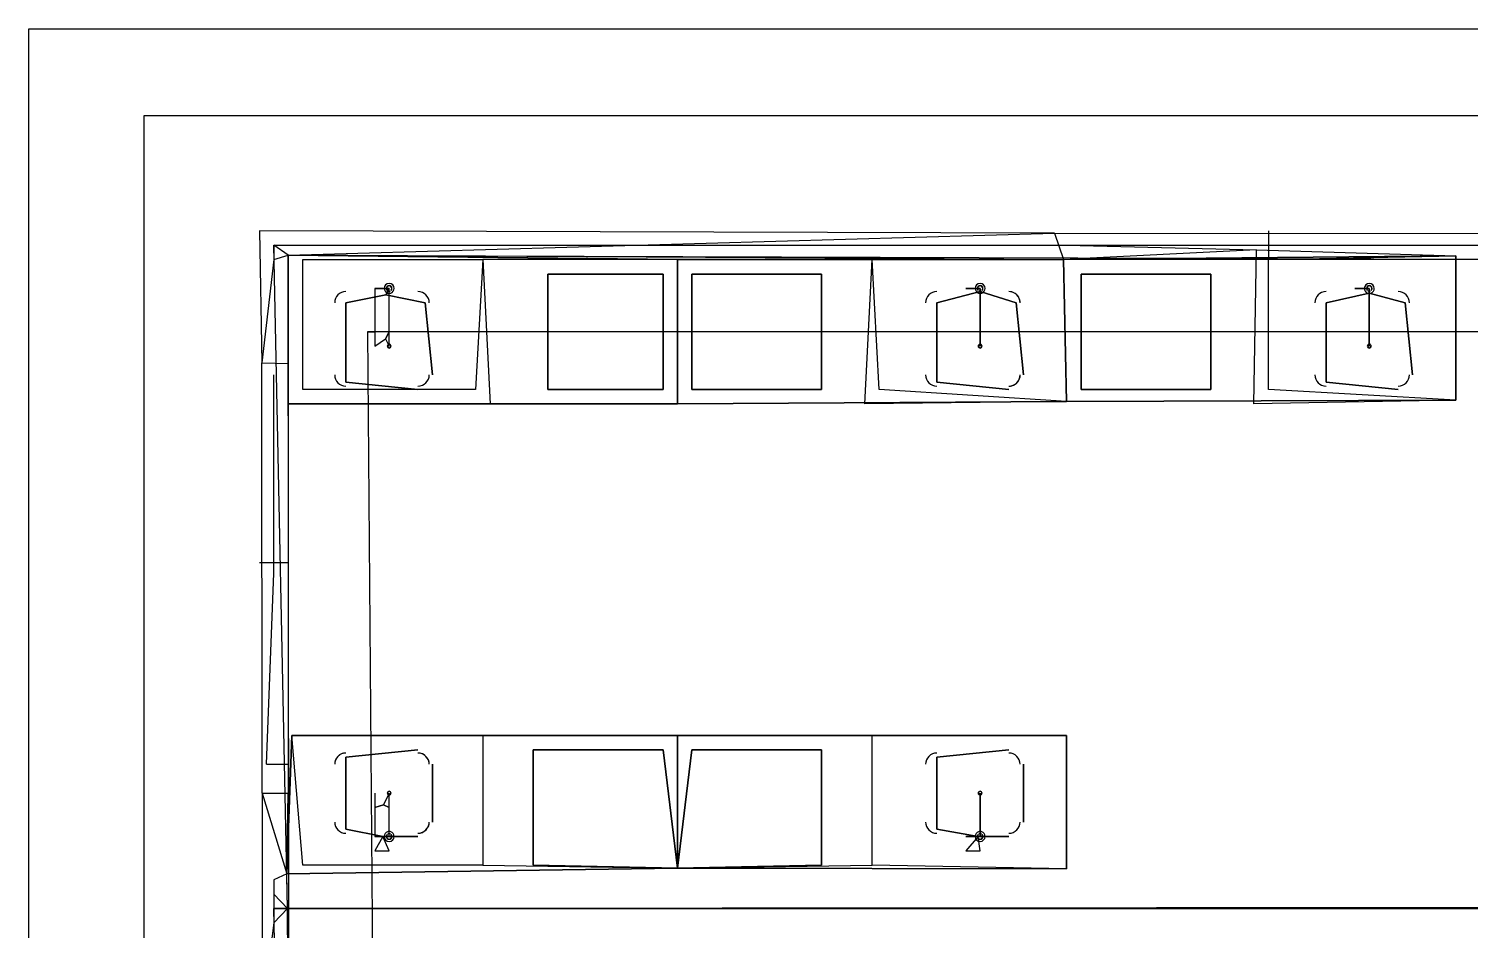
# Model space of a CAD drawing. Header units: metres. Extents: x -641 to 2745, y -1284 to 599.
# Drawn here: x -16 to 84, y -244.5 to -182 of the extents above; entities that cross this region are included whole.
import ezdxf

# ---------------------------------------------------------------- set-up
doc = ezdxf.new("R2010")
doc.units = ezdxf.units.M

msp = doc.modelspace()

# ---------------------------------------------------------------- linework, layer by layer
for p, q in [((-16, -182), (117, -182)), ((-16, -304), (-16, -182)), ((-8, -188), (112, -188)), ((-8, -298), (-8, -188)), ((55.17, -196.17), (0, -196)), ((0, -196), (0.17, -205.17)), ((70, -196), (70, -198)), ((2, -197.7), (55.17, -196.17)), ((55.17, -196.17), (55.79, -198)), ((55.17, -196.17), (55.79, -198)), ((55.17, -196.17), (55.79, -198)), ((55.17, -196.17), (85, -196.2)), ((56, -197), (69.17, -197.33)), ((1, -198), (0.17, -205.17)), ((2, -205.2), (2, -197.7)), ((55.79, -198), (2, -197.7)), ((2, -208), (2, -197.7)), ((2, -197.7), (2, -208)), ((2, -197.7), (29, -198)), ((2, -208), (2, -197.7)), ((2, -197.7), (29, -198)), ((29, -198), (2, -197.7)), ((3, -207), (3, -198)), ((3, -198), (15.5, -198)), ((15.5, -198), (15, -207)), ((29, -198), (15.5, -198)), ((15.5, -198), (16, -208)), ((42.5, -198), (29, -198)), ((29, -198), (29, -208)), ((29, -208), (29, -198)), ((29, -198), (55.79, -198)), ((29, -198), (55.79, -198)), ((55.79, -198), (29, -198)), ((29, -208), (29, -198)), ((29, -198), (29, -208)), ((42, -208), (42.5, -198)), ((43, -207), (42.5, -198)), ((42.5, -198), (55.79, -198)), ((69.17, -197.33), (55.79, -198)), ((55.79, -198), (83, -197.73)), ((55.79, -198), (83, -197.73)), ((83, -197.73), (55.79, -198)), ((85, -198), (55.79, -198)), ((56, -207.83), (55.79, -198)), ((55.79, -198), (56, -207.83)), ((55.79, -198), (56, -207.83)), ((55.79, -198), (56, -207.83)), ((55.79, -198), (56, -207.83)), ((56, -207.83), (55.79, -198)), ((69, -208), (69.17, -197.33)), ((69.17, -197.33), (69.17, -197.33)), ((69.17, -197.33), (83, -197.73)), ((70, -198), (83, -197.73)), ((70, -207), (70, -198)), ((83, -197.73), (83, -197.73)), ((83, -207.75), (83, -197.73)), ((83, -197.73), (83, -207.75)), ((83, -197.73), (83, -207.75)), ((83, -197.73), (83, -207.75)), ((20, -207), (20, -199)), ((20, -199), (28, -199)), ((20, -199), (20, -207)), ((28, -199), (20, -199)), ((28, -199), (28, -207)), ((28, -207), (28, -199)), ((30, -207), (30, -199)), ((30, -199), (39, -199)), ((30, -199), (30, -207)), ((39, -199), (30, -199)), ((39, -199), (39, -207)), ((39, -207), (39, -199)), ((57, -207), (57, -199)), ((57, -199), (66, -199)), ((66, -199), (57, -199)), ((57, -199), (57, -207)), ((66, -199), (66, -207)), ((66, -207), (66, -199)), ((8.78, -200.44), (6, -201)), ((6, -201), (8.78, -200.44)), ((6, -201), (6, -206.5)), ((6, -206.5), (6, -201)), ((11.5, -201), (8.78, -200.44)), ((8.78, -200.44), (11.5, -201)), ((12, -206), (11.5, -201)), ((11.5, -201), (12, -206)), ((50, -200.22), (47, -201)), ((47, -201), (50, -200.22)), ((47, -201), (47, -206.5)), ((47, -206.5), (47, -201)), ((52.5, -201), (50, -200.22)), ((50, -200.22), (52.5, -201)), ((53, -206), (52.5, -201)), ((52.5, -201), (53, -206)), ((77, -200.33), (74, -201)), ((74, -201), (77, -200.33)), ((74, -201), (74, -206.5)), ((74, -206.5), (74, -201)), ((79.5, -201), (77, -200.33)), ((77, -200.33), (79.5, -201)), ((80, -206), (79.5, -201)), ((79.5, -201), (80, -206)), ((91.5, -203), (7.5, -203)), ((7.5, -203), (8, -265)), ((0.17, -205.17), (2, -205.2)), ((0.17, -205.17), (2, -205.2)), ((0.17, -205.17), (2, -205.2)), ((0.2, -235), (0.17, -205.17)), ((1, -219.75), (1, -206)), ((2, -205.2), (2, -235)), ((15, -207), (3, -207)), ((6, -206.5), (11, -207)), ((11, -207), (6, -206.5)), ((28, -207), (20, -207)), ((20, -207), (28, -207)), ((39, -207), (30, -207)), ((30, -207), (39, -207)), ((56, -207.83), (43, -207)), ((47, -206.5), (52, -207)), ((52, -207), (47, -206.5)), ((66, -207), (57, -207)), ((57, -207), (66, -207)), ((83, -207.75), (70, -207)), ((74, -206.5), (79, -207)), ((79, -207), (74, -206.5)), ((16, -208), (2, -208)), ((2, -208), (29, -208)), ((29, -208), (2, -208)), ((29, -208), (56, -207.83)), ((56, -207.83), (29, -208)), ((56, -207.83), (42, -208)), ((56, -207.83), (83, -207.75)), ((83, -207.75), (56, -207.83)), ((83, -207.75), (69, -208)), ((0, -219), (2, -219)), ((0.5, -233), (1, -219.75)), ((1, -219.75), (1, -219.75)), ((2.25, -231), (1.9, -240.6)), ((1.9, -240.6), (2.25, -231)), ((1.9, -240.6), (2.25, -231)), ((29, -231), (2.25, -231)), ((2.25, -231), (15.5, -231)), ((2.25, -231), (29, -231)), ((3, -240), (2.25, -231)), ((2.25, -231), (15.5, -231)), ((15.5, -231), (15.5, -240)), ((15.5, -231), (15.5, -240)), ((29, -240.2), (29, -231)), ((29, -231), (29, -240.2)), ((29, -231), (29, -240.2)), ((56, -231), (29, -231)), ((29, -240.2), (29, -231)), ((29, -231), (56, -231)), ((42.5, -240), (42.5, -231)), ((42.5, -231), (56, -231)), ((42.5, -231), (56, -231)), ((42.5, -240), (42.5, -231)), ((56, -231), (56, -240.25)), ((56, -240.25), (56, -231)), ((56, -231), (56, -240.25)), ((56, -231), (56, -240.25)), ((11, -232), (6, -232.5)), ((6, -232.5), (11, -232)), ((19, -240), (19, -232)), ((19, -232), (28, -232)), ((28, -232), (19, -232)), ((19, -232), (19, -240)), ((28, -232), (29, -240.2)), ((29, -240.2), (28, -232)), ((29, -240.2), (30, -232)), ((30, -232), (29, -240.2)), ((30, -232), (39, -232)), ((39, -232), (30, -232)), ((39, -232), (39, -240)), ((39, -240), (39, -232)), ((52, -232), (47, -232.5)), ((47, -232.5), (52, -232)), ((0.5, -233), (2, -233)), ((6, -232.5), (6, -237.5)), ((6, -237.5), (6, -232.5)), ((12, -237), (12, -233)), ((12, -233), (12, -237)), ((47, -232.5), (47, -237.5)), ((47, -237.5), (47, -232.5)), ((53, -237), (53, -233)), ((53, -233), (53, -237)), ((0.2, -235), (0.2, -250)), ((0.2, -235), (1.9, -240.6)), ((0.2, -235), (2, -235)), ((0.2, -235), (2, -235)), ((1.9, -240.6), (2, -235)), ((6, -237.5), (8.56, -238)), ((8.56, -238), (6, -237.5)), ((8.56, -238), (11, -238)), ((11, -238), (8.56, -238)), ((47, -237.5), (49.86, -238)), ((49.86, -238), (47, -237.5)), ((49.86, -238), (52, -238)), ((52, -238), (49.86, -238)), ((15.5, -240), (3, -240)), ((15.5, -240), (29, -240.2)), ((29, -240.2), (19, -240)), ((19, -240), (29, -240.2)), ((29, -240.2), (42.5, -240)), ((39, -240), (29, -240.2)), ((29, -240.2), (39, -240)), ((56, -240.25), (42.5, -240)), ((29, -240.2), (1.9, -240.6)), ((29, -240.2), (1.9, -240.6)), ((1.9, -240.6), (29, -240.2)), ((56, -240.25), (29, -240.2)), ((56, -240.25), (29, -240.2)), ((29, -240.2), (56, -240.25)), ((2, -250), (1.95, -243)), ((1, -244), (0.2, -250))]:
    msp.add_line(p, q)
for points in [[(2, -197.7), (1, -197), (1, -198), (2, -197.7)], [(2, -197.7), (1, -197), (1, -198), (2, -197.7)], [(2, -197.7), (1, -197), (1, -198), (2, -197.7)], [(2, -197.7), (1, -197), (1, -198), (2, -197.7)], [(2, -197.7), (1, -197), (1, -198), (2, -197.7)], [(1.95, -243), (1, -197), (93, -197), (92.4, -242.93)], [(2, -197.7), (91, -198), (91, -287), (2.08, -287)], [(1.9, -240.6), (1, -241), (1, -243), (1.95, -243)], [(1.9, -240.6), (1, -241), (1, -243), (1.95, -243)], [(1.95, -243), (1, -242), (1, -242), (1.95, -243)], [(1.95, -243), (1, -242), (1, -242), (1.95, -243)], [(1.95, -243), (1, -242), (1, -242), (1.95, -243)], [(1.95, -243), (1, -243), (1, -244), (1.95, -243)], [(1.95, -243), (1, -243), (1, -244), (1.95, -243)], [(1.95, -243), (1, -243), (1, -244), (1.95, -243)], [(1.95, -243), (1, -243), (1, -244), (1.95, -243)], [(1.95, -243), (1, -243), (1, -244), (1.95, -243)], [(1.95, -289.05), (1, -243), (93, -243), (93.68, -288.96)]]:
    msp.add_lwpolyline(points, close=True)
for points in [[(8, -200), (8, -200), (8, -200), (8, -200), (8, -200), (8, -200), (8, -200), (8, -200), (8, -200), (8, -200), (8, -200), (8, -200), (8, -201), (8, -201), (8, -201), (8, -201), (8, -201), (8, -201), (8, -201), (8, -201), (8, -201), (8, -201), (8, -201), (8, -201), (8, -201), (8, -201), (8, -202), (8, -202), (8, -202), (8, -202), (8, -202), (8, -202), (8, -202), (8, -202), (8, -202), (8, -202), (8, -203), (8, -203), (8, -203), (7.5, -203)], [(8.78, -200.44), (9, -200), (9, -200), (9, -200), (9, -200), (9, -200), (9, -200), (9, -200), (9, -200), (9, -200), (9, -200), (9, -200), (9, -200), (9, -200), (9, -200), (9, -200), (9, -200), (9, -200), (9, -200), (9, -200), (9, -200), (9, -200), (9, -200), (9, -200), (9, -200), (9, -200), (9, -200), (9, -200), (9, -200), (9, -200), (9, -200), (9, -200), (9, -200), (9, -200), (9, -200), (9, -200), (9, -200), (9, -200), (9, -200), (9, -200), (9, -200), (9, -200), (9, -200), (9, -200), (9, -200), (9, -200), (8, -200), (8, -200), (8, -200), (8, -200), (8, -200), (8, -200), (8, -200), (8, -200), (8, -200), (8, -200), (8, -200), (8, -200), (8, -200), (8, -200), (8, -200), (8, -200), (8, -200), (8, -200), (8, -200), (8, -200), (8, -200), (8, -200), (8, -200), (8, -200), (8, -200), (8, -200), (8, -200), (8, -200), (8, -200), (8, -200), (8, -200), (8, -200), (8, -200), (8, -200)], [(8, -200), (8, -200), (8, -200), (8, -200), (8, -200), (8, -200), (8, -200), (8, -200), (8, -200), (8, -200), (9, -200), (9, -200), (9, -200), (9, -200), (9, -200), (9, -200), (9, -200), (9, -200), (9, -200), (9, -200), (9, -200), (9, -200), (9, -200), (9, -200), (9, -200), (9, -200), (9, -200), (9, -200), (9, -200), (9, -200), (9, -200), (9, -200), (9, -200), (8.78, -200.44)], [(8, -200), (8, -200), (8, -200), (8, -200), (8, -200), (8, -200), (8, -200), (8, -200), (8, -200), (8, -200), (8, -200), (8, -200), (8, -200), (8, -200), (8, -200), (8, -200), (8, -200), (8, -200), (8, -200), (8, -200), (8, -200), (8, -200), (8, -200), (8, -200)], [(8.75, -203.5), (9, -203), (9, -203), (9, -202), (9, -202), (9, -202), (9, -202), (9, -202), (9, -202), (9, -202), (9, -202), (9, -202), (9, -202), (9, -201), (9, -201), (9, -201), (9, -201), (9, -201), (9, -201), (9, -201), (9, -201), (9, -201), (9, -201), (9, -201), (9, -201), (9, -201), (9, -201), (9, -200), (9, -200), (9, -200), (9, -200), (9, -200), (9, -200), (9, -200), (9, -200), (9, -200), (9, -200), (9, -200), (9, -200), (8.78, -200.44)], [(8.78, -200.44), (9, -200), (9, -200), (9, -200), (9, -200), (9, -200), (9, -200), (9, -200), (9, -200), (9, -200), (9, -200), (9, -200), (9, -200), (9, -200), (9, -200), (9, -200), (9, -200), (9, -200), (9, -200), (9, -200), (9, -200), (9, -200), (9, -200), (8.78, -200.44)], [(50, -200.22), (50, -200), (50, -200), (50, -200), (50, -200), (50, -200), (50, -200), (50, -200), (50, -200), (50, -200), (50, -200), (50, -200), (50, -200), (50, -200), (50, -200), (50, -200), (50, -200), (50, -200), (50, -200), (50, -200), (50, -200), (50, -200), (50, -200), (50, -200), (50, -200), (50, -200), (50, -200), (50, -200), (50, -200), (50, -200), (50, -200), (50, -200), (50, -200), (50, -200), (50, -200), (50, -200), (50, -200), (50, -200), (50, -200), (50, -200), (50, -200), (50, -200), (50, -200), (50, -200), (50, -200), (50, -200), (50, -200), (50, -200), (50, -200), (50, -200), (50, -200), (50, -200), (50, -200), (50, -200), (50, -200), (50, -200), (50, -200), (50, -200), (50, -200), (50, -200), (50, -200), (50, -200), (49, -200), (49, -200), (49, -200), (49, -200), (49, -200), (49, -200), (49, -200), (49, -200), (49, -200), (49, -200), (49, -200), (49, -200), (49, -200), (49, -200), (49, -200), (49, -200), (49, -200), (49, -200)], [(49, -200), (49, -200), (49, -200), (49, -200), (49, -200), (49, -200), (49, -200), (49, -200), (49, -200), (49, -200), (49, -200), (49, -200), (49, -200), (49, -200), (49, -200), (49, -200), (49, -200), (49, -200), (50, -200), (50, -200), (50, -200), (50, -200), (50, -200), (50, -200.22)], [(50, -200.22), (50, -200), (50, -200), (50, -200), (50, -200.22)], [(50, -200.22), (50, -200), (50, -200), (50, -200), (50, -200.22)], [(50, -200.22), (50, -200), (50, -200), (50, -200), (50, -200.22)], [(50, -200.22), (50, -200), (50, -200), (50, -200), (50, -200), (50, -200), (50, -200), (50, -200), (50, -200), (50, -200), (50, -200), (50, -200), (50, -200), (50, -200), (50, -200), (50, -200), (50, -200), (50, -200.22)], [(50, -200.22), (50, -200), (50, -200), (50, -200), (50, -200), (50, -200), (50, -200), (50, -200), (50, -200), (50, -200), (50, -200), (50, -200), (50, -200), (50, -200), (50, -200), (50, -200), (50, -200), (50, -200), (50, -200), (50, -200), (50, -200), (50, -200), (50, -200), (50, -200.22)], [(50, -203.33), (50, -203), (50, -203), (50, -202), (50, -202), (50, -202), (50, -202), (50, -202), (50, -202), (50, -202), (50, -202), (50, -202), (50, -202), (50, -201), (50, -201), (50, -201), (50, -201), (50, -201), (50, -201), (50, -201), (50, -201), (50, -201), (50, -201), (50, -201), (50, -201), (50, -201), (50, -201), (50, -200), (50, -200), (50, -200), (50, -200), (50, -200), (50, -200), (50, -200), (50, -200), (50, -200), (50, -200), (50, -200), (50, -200), (50, -200.22)], [(50, -200.22), (50, -200), (50, -200), (50, -200), (50, -200), (50, -200), (50, -200), (50, -200), (50, -200), (50, -200), (50, -200), (50, -200), (50, -201), (50, -201), (50, -201), (50, -201), (50, -201), (50, -201), (50, -201), (50, -201), (50, -201), (50, -201), (50, -201), (50, -201), (50, -201), (50, -201), (50, -202), (50, -202), (50, -202), (50, -202), (50, -202), (50, -202), (50, -202), (50, -202), (50, -202), (50, -202), (50, -203), (50, -203), (50, -203), (50, -203.33)], [(77, -200.33), (77, -200), (77, -200), (77, -200), (77, -200), (77, -200), (77, -200), (77, -200), (77, -200), (77, -200), (77, -200), (77, -200), (77, -200), (77, -200), (77, -200), (77, -200), (77, -200), (77, -200), (77, -200), (77, -200), (77, -200), (77, -200), (77, -200), (77, -200), (77, -200), (77, -200), (77, -200), (77, -200), (77, -200), (77, -200), (77, -200), (77, -200), (77, -200), (77, -200), (77, -200), (77, -200), (77, -200), (77, -200), (77, -200), (77, -200), (77, -200), (77, -200), (77, -200), (77, -200), (77, -200), (77, -200), (77, -200), (77, -200), (77, -200), (77, -200), (77, -200), (77, -200), (77, -200), (77, -200), (77, -200), (77, -200), (77, -200), (77, -200), (77, -200), (77, -200), (77, -200), (77, -200), (76, -200), (76, -200), (76, -200), (76, -200), (76, -200), (76, -200), (76, -200), (76, -200), (76, -200), (76, -200), (76, -200), (76, -200), (76, -200), (76, -200), (76, -200), (76, -200), (76, -200), (76, -200)], [(76, -200), (76, -200), (76, -200), (76, -200), (76, -200), (76, -200), (76, -200), (76, -200), (76, -200), (76, -200), (76, -200), (76, -200), (76, -200), (76, -200), (76, -200), (76, -200), (76, -200), (76, -200), (77, -200), (77, -200), (77, -200), (77, -200), (77, -200), (77, -200.33)], [(77, -200.33), (77, -200), (77, -200), (77, -200), (77, -200), (77, -200), (77, -200), (77, -200), (77, -200), (77, -200), (77, -200), (77, -200), (77, -200), (77, -200), (77, -200), (77, -200), (77, -200), (77, -200), (77, -200), (77, -200), (77, -200), (77, -200), (77, -200), (77, -200), (77, -200), (77, -200), (77, -200), (77, -200), (77, -200), (77, -200), (77, -200), (77, -200), (77, -200), (77, -200.33)], [(77, -200.33), (77, -200), (77, -200), (77, -200), (77, -200), (77, -200), (77, -200), (77, -200), (77, -200), (77, -200), (77, -200), (77, -200), (77, -200), (77, -200), (77, -200), (77, -200), (77, -200), (77, -200), (77, -200), (77, -200), (77, -200), (77, -200), (77, -200), (77, -200.33)], [(77, -203.33), (77, -203), (77, -203), (77, -202), (77, -202), (77, -202), (77, -202), (77, -202), (77, -202), (77, -202), (77, -202), (77, -202), (77, -202), (77, -201), (77, -201), (77, -201), (77, -201), (77, -201), (77, -201), (77, -201), (77, -201), (77, -201), (77, -201), (77, -201), (77, -201), (77, -201), (77, -201), (77, -200), (77, -200), (77, -200), (77, -200), (77, -200), (77, -200), (77, -200), (77, -200), (77, -200), (77, -200), (77, -200), (77, -200), (77, -200.33)], [(77, -200.33), (77, -200), (77, -200), (77, -200), (77, -200), (77, -200), (77, -200), (77, -200), (77, -200), (77, -200), (77, -200), (77, -200), (77, -201), (77, -201), (77, -201), (77, -201), (77, -201), (77, -201), (77, -201), (77, -201), (77, -201), (77, -201), (77, -201), (77, -201), (77, -201), (77, -201), (77, -202), (77, -202), (77, -202), (77, -202), (77, -202), (77, -202), (77, -202), (77, -202), (77, -202), (77, -202), (77, -203), (77, -203), (77, -203), (77, -203.33)], [(7.5, -203), (8, -203), (8, -203), (8, -203), (8, -203), (8, -203), (8, -203), (8, -203), (8, -203), (8, -203), (8, -203), (8, -203), (8, -203), (8, -203), (8, -203), (8, -203), (8, -203), (8, -203), (8, -203), (8, -203), (8, -203), (8, -203), (8, -203), (8, -203), (8, -203), (8, -203), (8, -204), (8, -204), (8, -204), (8, -204), (8, -204), (8, -204), (8, -204), (8, -204), (8, -204), (8, -204), (8, -204), (8, -204), (8, -204), (8.75, -203.5)], [(8.75, -203.5), (9, -204), (9, -204), (9, -204), (9, -204), (9, -204), (9, -204), (9, -204), (9, -204), (9, -204), (9, -204), (9, -204), (9, -204), (9, -204), (9, -203), (9, -203), (9, -203), (9, -203), (9, -203), (9, -203), (9, -203), (9, -203), (9, -203), (9, -203), (9, -203), (9, -203), (9, -203), (9, -203), (9, -203), (9, -203), (9, -203), (9, -203), (9, -203), (9, -203), (9, -203), (9, -203), (9, -203), (9, -203), (9, -203), (9, -203), (8.75, -203.5)], [(50, -203.33), (50, -203), (50, -203), (50, -203), (50, -203), (50, -203), (50, -203), (50, -203), (50, -203), (50, -203), (50, -203), (50, -203), (50, -203), (50, -203), (50, -203), (50, -203), (50, -203), (50, -203), (50, -203), (50, -203), (50, -203), (50, -203), (50, -203), (50, -203), (50, -203), (50, -203), (50, -204), (50, -204), (50, -204), (50, -204), (50, -204), (50, -204), (50, -204), (50, -204), (50, -204), (50, -204), (50, -204), (50, -204), (50, -204), (50, -203.33)], [(50, -203.33), (50, -204), (50, -204), (50, -204), (50, -204), (50, -204), (50, -204), (50, -204), (50, -204), (50, -204), (50, -204), (50, -204), (50, -204), (50, -204), (50, -203), (50, -203), (50, -203), (50, -203), (50, -203), (50, -203), (50, -203), (50, -203), (50, -203), (50, -203), (50, -203), (50, -203), (50, -203), (50, -203), (50, -203), (50, -203), (50, -203), (50, -203), (50, -203), (50, -203), (50, -203), (50, -203), (50, -203), (50, -203), (50, -203), (50, -203), (50, -203.33)], [(77, -203.33), (77, -203), (77, -203), (77, -203), (77, -203), (77, -203), (77, -203), (77, -203), (77, -203), (77, -203), (77, -203), (77, -203), (77, -203), (77, -203), (77, -203), (77, -203), (77, -203), (77, -203), (77, -203), (77, -203), (77, -203), (77, -203), (77, -203), (77, -203), (77, -203), (77, -203), (77, -204), (77, -204), (77, -204), (77, -204), (77, -204), (77, -204), (77, -204), (77, -204), (77, -204), (77, -204), (77, -204), (77, -204), (77, -204), (77, -203.33)], [(77, -203.33), (77, -204), (77, -204), (77, -204), (77, -204), (77, -204), (77, -204), (77, -204), (77, -204), (77, -204), (77, -204), (77, -204), (77, -204), (77, -204), (77, -203), (77, -203), (77, -203), (77, -203), (77, -203), (77, -203), (77, -203), (77, -203), (77, -203), (77, -203), (77, -203), (77, -203), (77, -203), (77, -203), (77, -203), (77, -203), (77, -203), (77, -203), (77, -203), (77, -203), (77, -203), (77, -203), (77, -203), (77, -203), (77, -203), (77, -203), (77, -203.33)], [(8, -235), (8, -235), (8, -235), (8, -235), (8, -235), (8, -235), (8, -235), (8, -235), (8, -235), (8, -235), (8, -235), (8, -235), (8, -235), (8, -235), (8, -235), (8, -235), (8, -235), (8, -235), (8, -235), (8, -235), (8, -235), (8, -235), (8, -235), (8, -235), (8, -235), (8, -235), (8, -235), (8, -235), (8, -235), (8, -235), (8, -235), (8, -235), (8, -235), (8, -235), (8, -235), (8, -235), (8, -236), (8, -236), (8, -236), (8, -236), (8.6, -235.8)], [(8.6, -235.8), (9, -236), (9, -236), (9, -236), (9, -235), (9, -235), (9, -235), (9, -235), (9, -235), (9, -235), (9, -235), (9, -235), (9, -235), (9, -235), (9, -235), (9, -235), (9, -235), (9, -235), (9, -235), (9, -235), (9, -235), (9, -235), (9, -235), (9, -235), (9, -235), (9, -235), (9, -235), (9, -235), (9, -235), (9, -235), (9, -235), (9, -235), (9, -235), (9, -235), (9, -235), (9, -235), (9, -235), (9, -235), (9, -235), (8.6, -235.8)], [(50, -235.67), (50, -235), (50, -235), (50, -235), (50, -235), (50, -235), (50, -235), (50, -235), (50, -235), (50, -235), (50, -235), (50, -235), (50, -235), (50, -235), (50, -235), (50, -235), (50, -235), (50, -235), (50, -235), (50, -235), (50, -235), (50, -235), (50, -235), (50, -235), (50, -235), (50, -235), (50, -235), (50, -235), (50, -235), (50, -235), (50, -235), (50, -235), (50, -235), (50, -235), (50, -235), (50, -235), (50, -236), (50, -236), (50, -236), (50, -236), (50, -235.67)], [(50, -235.67), (50, -236), (50, -236), (50, -236), (50, -235), (50, -235), (50, -235), (50, -235), (50, -235), (50, -235), (50, -235), (50, -235), (50, -235), (50, -235), (50, -235), (50, -235), (50, -235), (50, -235), (50, -235), (50, -235), (50, -235), (50, -235), (50, -235), (50, -235), (50, -235), (50, -235), (50, -235), (50, -235), (50, -235), (50, -235), (50, -235), (50, -235), (50, -235), (50, -235), (50, -235), (50, -235), (50, -235), (50, -235), (50, -235), (50, -235.67)], [(8.6, -235.8), (8, -236), (8, -236), (8, -236), (8, -236), (8, -236), (8, -236), (8, -237), (8, -237), (8, -237), (8, -237), (8, -237), (8, -237), (8, -237), (8, -237), (8, -237), (8, -237), (8, -238), (8, -238), (8, -238), (8, -238), (8, -238), (8, -238), (8, -238), (8, -238), (8, -238), (8, -238), (8, -238), (8, -238), (8, -238), (8, -238), (8, -238), (8, -238), (8, -238), (8, -238), (8, -238), (8, -238), (8, -238), (8, -238), (8.56, -238)], [(8.56, -238), (9, -238), (9, -238), (9, -238), (9, -238), (9, -238), (9, -238), (9, -238), (9, -238), (9, -238), (9, -238), (9, -238), (9, -238), (9, -238), (9, -238), (9, -238), (9, -238), (9, -238), (9, -238), (9, -238), (9, -238), (9, -238), (9, -237), (9, -237), (9, -237), (9, -237), (9, -237), (9, -237), (9, -237), (9, -237), (9, -237), (9, -237), (9, -237), (9, -236), (9, -236), (9, -236), (9, -236), (9, -236), (9, -236), (8.6, -235.8)], [(49.86, -238), (50, -238), (50, -238), (50, -238), (50, -238), (50, -238), (50, -238), (50, -238), (50, -238), (50, -238), (50, -238), (50, -238), (50, -238), (50, -238), (50, -238), (50, -238), (50, -238), (50, -238), (50, -238), (50, -238), (50, -238), (50, -238), (50, -237), (50, -237), (50, -237), (50, -237), (50, -237), (50, -237), (50, -237), (50, -237), (50, -237), (50, -237), (50, -237), (50, -236), (50, -236), (50, -236), (50, -236), (50, -236), (50, -236), (50, -235.67)], [(50, -235.67), (50, -236), (50, -236), (50, -236), (50, -236), (50, -236), (50, -236), (50, -237), (50, -237), (50, -237), (50, -237), (50, -237), (50, -237), (50, -237), (50, -237), (50, -237), (50, -237), (50, -238), (50, -238), (50, -238), (50, -238), (50, -238), (50, -238), (50, -238), (50, -238), (50, -238), (50, -238), (50, -238), (50, -238), (50, -238), (50, -238), (50, -238), (50, -238), (50, -238), (50, -238), (50, -238), (50, -238), (50, -238), (50, -238), (49.86, -238)], [(8.56, -238), (8, -239), (8, -239), (8, -239), (8, -239), (8, -239), (8, -239), (8, -239), (8, -239), (8, -239), (8, -239), (8, -239), (8, -239), (8, -239), (8, -239), (8, -239), (8, -239), (8, -239), (8, -239), (8, -239), (8, -239), (8, -239), (8, -239), (8, -239), (8, -239), (8, -239), (8, -239), (8, -239), (8, -239), (8, -239), (8, -239), (8, -239), (8, -239), (9, -239), (9, -239), (9, -239), (9, -239), (9, -239), (9, -239), (9, -239), (9, -239), (9, -239), (9, -239), (9, -239), (9, -239), (9, -239), (9, -239), (9, -239), (9, -239), (9, -239), (9, -239), (9, -239), (9, -239), (9, -239), (9, -239), (9, -239), (9, -239), (9, -239), (9, -239), (9, -239), (9, -239), (9, -239), (9, -239), (9, -239), (9, -239), (9, -239), (9, -239), (9, -239), (9, -239), (9, -239), (9, -239), (9, -239), (9, -239), (9, -239), (9, -239), (9, -239), (9, -239), (9, -239), (9, -239), (8.56, -238)], [(8.56, -238), (8, -238), (8, -238), (8, -238), (8, -238), (8, -238), (8, -238), (8.56, -238)], [(8.56, -238), (8, -238), (8, -238), (8, -238), (8, -238), (8, -238), (8, -238), (8, -238), (8, -238), (8, -238), (8, -238), (8, -238), (8, -238), (8, -238), (8, -238), (8, -238), (8, -238), (8, -238), (8, -238), (8, -238), (8, -238), (8, -238), (8, -238), (8.56, -238)], [(8.56, -238), (9, -238), (9, -238), (9, -238), (8.56, -238)], [(8.56, -238), (9, -238), (9, -238), (9, -238), (9, -238), (9, -238), (9, -238), (9, -238), (9, -238), (8.56, -238)], [(8.56, -238), (9, -238), (9, -238), (9, -238), (9, -238), (9, -238), (9, -238), (9, -238), (9, -238), (9, -238), (9, -238), (9, -238), (9, -238), (9, -238), (9, -238), (9, -238), (9, -238), (9, -238), (9, -238), (9, -238), (9, -238), (9, -238), (9, -238), (8.56, -238)], [(49.86, -238), (49, -239), (49, -239), (49, -239), (49, -239), (49, -239), (49, -239), (49, -239), (49, -239), (49, -239), (49, -239), (49, -239), (49, -239), (49, -239), (49, -239), (49, -239), (49, -239), (49, -239), (50, -239), (50, -239), (50, -239), (50, -239), (50, -239), (50, -239), (50, -239), (50, -239), (50, -239), (50, -239), (50, -239), (50, -239), (50, -239), (50, -239), (50, -239), (50, -239), (50, -239), (50, -239), (50, -239), (50, -239), (50, -239), (50, -239), (50, -239), (50, -239), (50, -239), (50, -239), (50, -239), (50, -239), (50, -239), (50, -239), (50, -239), (50, -239), (50, -239), (50, -239), (50, -239), (50, -239), (50, -239), (50, -239), (50, -239), (50, -239), (50, -239), (50, -239), (50, -239), (50, -239), (50, -239), (50, -239), (50, -239), (50, -239), (50, -239), (50, -239), (50, -239), (50, -239), (50, -239), (50, -239), (50, -239), (50, -239), (50, -239), (50, -239), (50, -239), (50, -239), (50, -239), (49.86, -238)], [(49.86, -238), (50, -238), (50, -238), (50, -238), (50, -238), (50, -238), (49, -238), (49, -238), (49, -238), (49, -238), (49, -238), (49, -238), (49, -238), (49, -238), (49, -238), (49, -238), (49, -238), (49, -238), (49, -238), (49, -238), (49, -238), (49, -238), (49, -238), (49.86, -238)], [(49.86, -238), (50, -238), (50, -238), (50, -238), (50, -238), (50, -238), (50, -238), (50, -238), (50, -238), (50, -238), (50, -238), (50, -238), (50, -238), (50, -238), (50, -238), (50, -238), (50, -238), (50, -238), (50, -238), (50, -238), (50, -238), (50, -238), (50, -238), (50, -238), (50, -238), (50, -238), (50, -238), (50, -238), (50, -238), (50, -238), (50, -238), (50, -238), (50, -238), (49.86, -238)], [(49.86, -238), (50, -238), (50, -238), (50, -238), (50, -238), (50, -238), (50, -238), (50, -238), (50, -238), (50, -238), (50, -238), (50, -238), (50, -238), (50, -238), (50, -238), (50, -238), (50, -238), (50, -238), (50, -238), (50, -238), (50, -238), (50, -238), (50, -238), (49.86, -238)]]:
    msp.add_lwpolyline(points)
for centre, radius, start, end in [((9, -200), 0.345, 0, 180), ((9, -200), 0.345, 180, 250.1029), ((9, -200), 0.195, 0, 180), ((9, -200), 0.195, 180, 225), ((9, -200), 0.18, 0, 180), ((9, -200), 0.18, 180, 225), ((9, -200), 0.345, 289.8971, 0), ((9, -200), 0.18, 315, 0), ((9, -200), 0.195, 315, 0), ((50, -200), 0.345, 0, 180), ((50, -200), 0.345, 180, 250.1029), ((50, -200), 0.195, 0, 180), ((50, -200), 0.195, 180, 225), ((50, -200), 0.18, 0, 180), ((50, -200), 0.18, 180, 225), ((50, -200), 0.345, 289.8971, 0), ((50, -200), 0.18, 315, 0), ((50, -200), 0.195, 315, 0), ((77, -200), 0.345, 180, 250.1029), ((77, -200), 0.345, 0, 180), ((77, -200), 0.195, 0, 180), ((77, -200), 0.195, 180, 225), ((77, -200), 0.18, 0, 180), ((77, -200), 0.18, 180, 225), ((77, -200), 0.345, 289.8971, 0), ((77, -200), 0.18, 315, 0), ((77, -200), 0.195, 315, 0), ((6, -201), 0.78, 90, 180), ((6, -201), 0.78, 90, 180), ((9, -200), 0.345, 252, 266.7627), ((9, -200), 0.195, 240.4263, 299.5737), ((9, -200), 0.345, 273.2373, 288), ((11, -201), 0.78, 0, 90), ((11, -201), 0.78, 0, 90), ((47, -201), 0.78, 90, 180), ((47, -201), 0.78, 90, 180), ((50, -200), 0.345, 252, 266.7627), ((50, -200), 0.195, 240.4263, 299.5737), ((50, -200), 0.345, 273.2373, 288), ((52, -201), 0.78, 30, 90), ((52, -201), 0.78, 0, 90), ((52, -201), 0.78, 0, 30), ((74, -201), 0.78, 90, 180), ((74, -201), 0.78, 90, 180), ((77, -200), 0.345, 252, 266.7627), ((77, -200), 0.195, 240.4263, 299.5737), ((77, -200), 0.345, 273.2373, 288), ((79, -201), 0.78, 0, 90), ((79, -201), 0.78, 0, 90), ((9, -204), 0.135, 90, 270), ((9, -204), 0.135, 90, 270), ((9, -204), 0.12, 90, 270), ((9, -204), 0.135, 270, 90), ((9, -204), 0.135, 270, 90), ((9, -204), 0.12, 270, 90), ((50, -204), 0.135, 90, 270), ((50, -204), 0.135, 90, 270), ((50, -204), 0.12, 90, 270), ((50, -204), 0.135, 270, 90), ((50, -204), 0.135, 270, 90), ((50, -204), 0.12, 270, 90), ((77, -204), 0.135, 90, 270), ((77, -204), 0.135, 90, 270), ((77, -204), 0.12, 90, 270), ((77, -204), 0.135, 270, 90), ((77, -204), 0.135, 270, 90), ((77, -204), 0.12, 270, 90), ((6, -206), 0.78, 180, 270), ((6, -206), 0.78, 180, 270), ((11, -206), 0.78, 270, 0), ((11, -206), 0.78, 270, 0), ((47, -206), 0.78, 180, 270), ((47, -206), 0.78, 180, 270), ((52, -206), 0.78, 270, 0), ((52, -206), 0.78, 285, 0), ((74, -206), 0.78, 180, 270), ((74, -206), 0.78, 180, 270), ((79, -206), 0.78, 270, 0), ((79, -206), 0.78, 270, 0), ((52, -206), 0.78, 270, 285), ((6, -233), 0.78, 90, 180), ((6, -233), 0.78, 135, 180), ((6, -233), 0.78, 120, 135), ((6, -233), 0.78, 105, 120), ((6, -233), 0.78, 90, 105), ((11, -233), 0.78, 30, 90), ((11, -233), 0.78, 0, 90), ((11, -233), 0.78, 0, 30), ((47, -233), 0.78, 90, 180), ((47, -233), 0.78, 90, 180), ((52, -233), 0.78, 0, 90), ((52, -233), 0.78, 0, 90), ((9, -235), 0.135, 90, 270), ((9, -235), 0.135, 90, 270), ((9, -235), 0.12, 90, 270), ((9, -235), 0.135, 270, 90), ((9, -235), 0.135, 270, 90), ((9, -235), 0.12, 270, 90), ((50, -235), 0.135, 90, 270), ((50, -235), 0.135, 90, 270), ((50, -235), 0.12, 90, 270), ((50, -235), 0.135, 270, 90), ((50, -235), 0.135, 270, 90), ((50, -235), 0.12, 270, 90), ((6, -237), 0.78, 180, 270), ((6, -237), 0.78, 180, 270), ((11, -237), 0.78, 270, 0), ((11, -237), 0.78, 345, 0), ((47, -237), 0.78, 180, 270), ((47, -237), 0.78, 180, 270), ((52, -237), 0.78, 270, 0), ((52, -237), 0.78, 270, 0), ((9, -238), 0.345, 109.8971, 180), ((9, -238), 0.345, 180, 0), ((9, -238), 0.195, 180, 0), ((9, -238), 0.195, 135, 180), ((9, -238), 0.18, 135, 180), ((9, -238), 0.18, 180, 0), ((9, -238), 0.345, 93.2373, 108), ((9, -238), 0.195, 60.4263, 119.5737), ((9, -238), 0.345, 72, 86.7627), ((9, -238), 0.345, 0, 70.1029), ((9, -238), 0.18, 0, 45), ((9, -238), 0.195, 0, 45), ((11, -237), 0.78, 270, 345), ((50, -238), 0.345, 109.8971, 180), ((50, -238), 0.345, 180, 0), ((50, -238), 0.195, 180, 0), ((50, -238), 0.195, 135, 180), ((50, -238), 0.18, 135, 180), ((50, -238), 0.18, 180, 0), ((50, -238), 0.345, 93.2373, 108), ((50, -238), 0.195, 60.4263, 119.5737), ((50, -238), 0.345, 72, 86.7627), ((50, -238), 0.345, 0, 70.1029), ((50, -238), 0.18, 0, 45), ((50, -238), 0.195, 0, 45)]:
    msp.add_arc(centre, radius, start, end)

doc.saveas('drawing.dxf')
